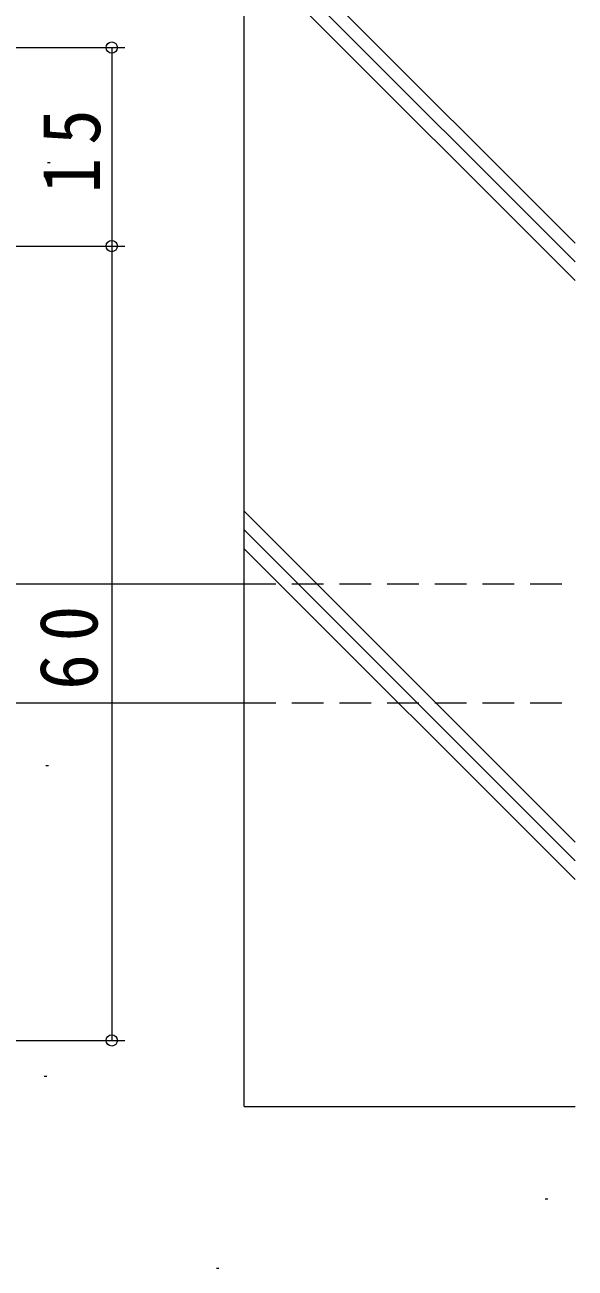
# Model space of a CAD drawing. Units: millimetres, scale not verified. Extents: x -594 to 539, y -420 to 386.
# Drawn here: x 357.5 to 399.1, y -141.1 to -47.2 of the extents above; entities that cross this region are included whole.
import ezdxf

# ---------------------------------------------------------------- set-up
doc = ezdxf.new("R2010")
doc.units = ezdxf.units.MM
doc.header["$LTSCALE"] = 2
doc.linetypes.add('DASHED1', pattern=[1.8, 1.2, -0.6])
for name, color, linetype, lineweight in [('0-6_YKK_13', 4, 'Continuous', 9), ('0-8_YKK_D', 6, 'Continuous', 9), ('0-9_YSS_K', 3, 'Continuous', 9), ('0-A_YSS_KE', 3, 'Continuous', 9)]:
    doc.layers.add(name, color=color, linetype=linetype, lineweight=lineweight)
doc.styles.add('ＭＳ ゴシック', font='')
doc.styles.get('ＭＳ ゴシック').set_extended_font_data('MS Gothic')

msp = doc.modelspace()

# ---------------------------------------------------------------- linework, layer by layer
at = {"layer": '0-6_YKK_13'}
for p, q in [((351.053, -89.436), (374.053, -89.436)), ((351.053, -98.436), (374.053, -98.436))]:
    msp.add_line(p, q, dxfattribs=at)
at = {"layer": '0-6_YKK_13', "linetype": 'DASHED1'}
for p, q in [((374.053, -89.436), (399.053, -89.436)), ((374.053, -98.436), (399.053, -98.436))]:
    msp.add_line(p, q, dxfattribs=at)
at = {"layer": '0-8_YKK_D'}
for p, q in [((345.053, -48.934), (365.053, -48.934)), ((364.053, -48.934), (364.053, -63.934)), ((345.053, -63.934), (365.053, -63.934)), ((345.053, -63.934), (365.053, -63.934)), ((364.053, -63.934), (364.053, -123.934)), ((345.053, -123.934), (365.053, -123.934))]:
    msp.add_line(p, q, dxfattribs=at)
for centre in [(364.053, -48.934), (364.053, -63.934), (364.053, -63.934), (364.053, -123.934)]:
    msp.add_circle(centre, 0.425, dxfattribs=at)
at = {"layer": '0-9_YSS_K'}
for p, q in [((399.053, -63.709), (374.053, -38.709)), ((399.053, -65.123), (374.053, -40.123)), ((399.053, -66.537), (374.053, -41.537)), ((359.211, -57.625), (359.411, -57.625)), ((399.053, -108.964), (374.053, -83.964)), ((399.053, -110.378), (374.053, -85.378)), ((399.053, -111.792), (374.053, -86.792)), ((359.079, -103.166), (359.28, -103.166)), ((358.951, -126.644), (359.151, -126.644)), ((396.78, -135.912), (396.979, -135.912)), ((371.955, -141.138), (372.155, -141.138))]:
    msp.add_line(p, q, dxfattribs=at)
at = {"layer": '0-A_YSS_KE'}
for q in [(374.053, -8.934), (399.053, -128.934)]:
    msp.add_line((374.053, -128.934), q, dxfattribs=at)

# ---------------------------------------------------------------- texts
at = {"layer": '0-8_YKK_D', "color": 7, "char_height": 4.399, "attachment_point": 7, "rotation": 90, "style": 'ＭＳ ゴシック'}
for s, insert in [('\\T1.36;\\W0.9;15', (363.253, -59.954)), ('\\T1.36;\\W0.9;60', (363.053, -97.454))]:
    msp.add_mtext(s, dxfattribs=dict(at, insert=insert))

doc.saveas('drawing.dxf')
